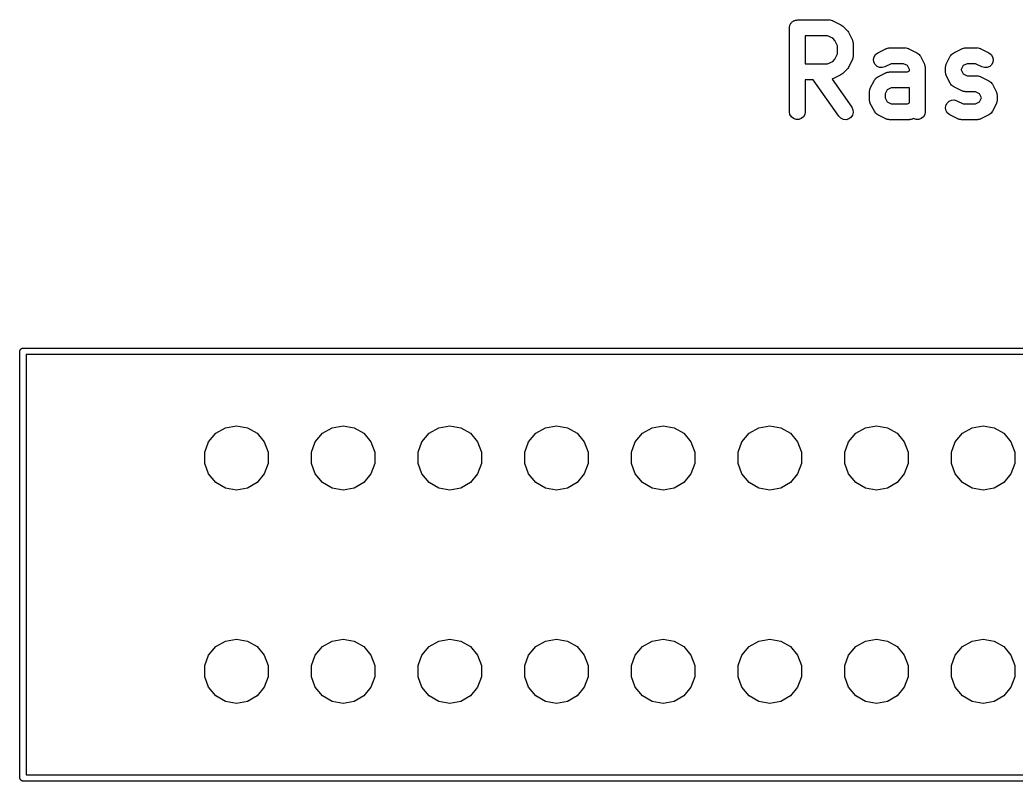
# Model space of a CAD drawing. Extents: x 125.2 to 205.2, y -134.4 to -54.5.
# Drawn here: x 131.09 to 154.82, y -120.72 to -102.6 of the extents above; entities that cross this region are included whole.
import ezdxf

# ---------------------------------------------------------------- set-up
doc = ezdxf.new("R2010")
doc.units = 0
doc.header["$MEASUREMENT"] = 0
doc.layers.add('BLACK', color=7, linetype='CONTINUOUS')

msp = doc.modelspace()

# ---------------------------------------------------------------- linework, layer by layer
at = {"layer": 'Black'}
for p, q in [((149.44, -102.712), (149.446, -102.697)), ((149.446, -102.697), (149.456, -102.684)), ((149.456, -102.684), (149.465, -102.67)), ((149.465, -102.67), (149.477, -102.66)), ((149.477, -102.66), (149.488, -102.647)), ((149.488, -102.647), (149.502, -102.639)), ((149.502, -102.639), (149.514, -102.628)), ((149.514, -102.628), (149.53, -102.623)), ((149.53, -102.623), (149.544, -102.615)), ((149.544, -102.615), (149.56, -102.612)), ((149.56, -102.612), (149.576, -102.606)), ((149.576, -102.606), (149.592, -102.606)), ((149.592, -102.606), (149.608, -102.603)), ((149.608, -102.603), (150.37, -102.603)), ((150.37, -102.603), (150.381, -102.605)), ((150.381, -102.605), (150.392, -102.604)), ((150.392, -102.604), (150.413, -102.611)), ((150.413, -102.611), (150.434, -102.615)), ((150.434, -102.615), (150.444, -102.62)), ((150.444, -102.62), (150.454, -102.623)), ((150.454, -102.623), (150.644, -102.718)), ((149.421, -102.791), (149.424, -102.775)), ((149.421, -104.791), (149.421, -102.791)), ((149.424, -102.758), (149.429, -102.743)), ((149.424, -102.775), (149.424, -102.758)), ((149.429, -102.743), (149.432, -102.727)), ((149.432, -102.727), (149.44, -102.712)), ((150.644, -102.718), (150.669, -102.736)), ((150.669, -102.736), (150.693, -102.753)), ((150.693, -102.753), (150.788, -102.849)), ((150.788, -102.849), (150.806, -102.873)), ((150.806, -102.873), (150.824, -102.897)), ((150.824, -102.897), (150.919, -103.088)), ((149.796, -102.978), (149.796, -103.651)), ((150.326, -102.978), (149.796, -102.978)), ((150.45, -103.04), (150.326, -102.978)), ((150.502, -103.092), (150.45, -103.04)), ((150.564, -103.216), (150.502, -103.092)), ((150.919, -103.088), (150.922, -103.098)), ((150.922, -103.098), (150.927, -103.108)), ((150.927, -103.108), (150.931, -103.129)), ((150.931, -103.129), (150.937, -103.15)), ((150.937, -103.15), (150.937, -103.161)), ((150.937, -103.161), (150.939, -103.172)), ((150.939, -103.172), (150.939, -103.457)), ((150.502, -103.537), (150.564, -103.413)), ((150.564, -103.413), (150.564, -103.216)), ((151.472, -103.424), (151.524, -103.385)), ((151.524, -103.385), (151.715, -103.29)), ((151.715, -103.29), (151.725, -103.287)), ((151.725, -103.287), (151.735, -103.281)), ((151.735, -103.281), (151.756, -103.277)), ((151.756, -103.277), (151.777, -103.271)), ((151.777, -103.271), (151.788, -103.272)), ((151.788, -103.272), (151.799, -103.27)), ((151.799, -103.27), (152.18, -103.27)), ((152.18, -103.27), (152.19, -103.272)), ((152.19, -103.272), (152.201, -103.271)), ((152.201, -103.271), (152.222, -103.277)), ((152.222, -103.277), (152.244, -103.281)), ((152.244, -103.281), (152.253, -103.287)), ((152.253, -103.287), (152.264, -103.29)), ((152.264, -103.29), (152.454, -103.385)), ((152.454, -103.385), (152.476, -103.401)), ((152.476, -103.401), (152.499, -103.417)), ((152.499, -103.417), (152.502, -103.421)), ((152.502, -103.421), (152.506, -103.424)), ((153.282, -103.424), (153.286, -103.421)), ((153.286, -103.421), (153.289, -103.417)), ((153.289, -103.417), (153.312, -103.401)), ((153.312, -103.401), (153.334, -103.385)), ((153.334, -103.385), (153.524, -103.29)), ((153.524, -103.29), (153.535, -103.287)), ((153.535, -103.287), (153.544, -103.281)), ((153.544, -103.281), (153.566, -103.277)), ((153.566, -103.277), (153.587, -103.271)), ((153.587, -103.271), (153.598, -103.272)), ((153.598, -103.272), (153.608, -103.27)), ((153.608, -103.27), (153.894, -103.27)), ((153.894, -103.27), (153.905, -103.272)), ((153.905, -103.272), (153.915, -103.271)), ((153.915, -103.271), (153.936, -103.277)), ((153.936, -103.277), (153.958, -103.281)), ((153.958, -103.281), (153.967, -103.287)), ((153.967, -103.287), (153.978, -103.29)), ((153.978, -103.29), (154.168, -103.385)), ((154.168, -103.385), (154.221, -103.424)), ((149.796, -103.651), (150.326, -103.651)), ((150.326, -103.651), (150.45, -103.589)), ((150.45, -103.589), (150.502, -103.537)), ((150.919, -103.541), (150.824, -103.732)), ((150.922, -103.531), (150.919, -103.541)), ((150.927, -103.522), (150.922, -103.531)), ((150.931, -103.5), (150.927, -103.522)), ((150.937, -103.479), (150.931, -103.5)), ((150.939, -103.457), (150.937, -103.468)), ((150.937, -103.468), (150.937, -103.479)), ((151.421, -103.541), (151.436, -103.478)), ((151.429, -103.606), (151.421, -103.541)), ((151.458, -103.664), (151.429, -103.606)), ((151.436, -103.478), (151.472, -103.424)), ((151.843, -103.645), (151.692, -103.72)), ((152.135, -103.645), (151.843, -103.645)), ((152.23, -103.692), (152.135, -103.645)), ((152.506, -103.424), (152.521, -103.447)), ((152.521, -103.447), (152.538, -103.469)), ((152.538, -103.469), (152.633, -103.659)), ((152.633, -103.659), (152.636, -103.67)), ((153.152, -103.67), (153.155, -103.659)), ((153.155, -103.659), (153.25, -103.469)), ((153.25, -103.469), (153.266, -103.447)), ((153.266, -103.447), (153.282, -103.424)), ((153.653, -103.645), (153.558, -103.692)), ((153.85, -103.645), (153.653, -103.645)), ((154.001, -103.72), (153.85, -103.645)), ((154.221, -103.424), (154.256, -103.478)), ((154.264, -103.606), (154.235, -103.664)), ((154.256, -103.478), (154.272, -103.541)), ((154.272, -103.541), (154.264, -103.606)), ((150.669, -103.893), (150.644, -103.911)), ((150.693, -103.876), (150.669, -103.893)), ((150.788, -103.78), (150.693, -103.876)), ((150.806, -103.756), (150.788, -103.78)), ((150.824, -103.732), (150.806, -103.756)), ((151.505, -103.709), (151.458, -103.664)), ((151.565, -103.735), (151.505, -103.709)), ((151.524, -103.956), (151.715, -103.861)), ((151.63, -103.739), (151.565, -103.735)), ((151.692, -103.72), (151.63, -103.739)), ((151.715, -103.861), (151.725, -103.858)), ((151.725, -103.858), (151.735, -103.853)), ((151.735, -103.853), (151.756, -103.849)), ((151.756, -103.849), (151.777, -103.843)), ((151.777, -103.843), (151.788, -103.843)), ((151.788, -103.843), (151.799, -103.841)), ((151.799, -103.841), (152.231, -103.841)), ((152.278, -103.787), (152.23, -103.692)), ((152.231, -103.841), (152.278, -103.818)), ((152.278, -103.818), (152.278, -103.787)), ((152.636, -103.67), (152.642, -103.679)), ((152.642, -103.679), (152.645, -103.701)), ((152.645, -103.701), (152.652, -103.722)), ((152.652, -103.722), (152.651, -103.732)), ((152.651, -103.732), (152.653, -103.743)), ((152.653, -103.743), (152.653, -104.791)), ((153.135, -103.743), (153.137, -103.732)), ((153.135, -103.838), (153.135, -103.743)), ((153.137, -103.849), (153.135, -103.838)), ((153.136, -103.722), (153.143, -103.701)), ((153.137, -103.732), (153.136, -103.722)), ((153.136, -103.86), (153.137, -103.849)), ((153.143, -103.881), (153.136, -103.86)), ((153.143, -103.701), (153.146, -103.679)), ((153.146, -103.903), (153.143, -103.881)), ((153.146, -103.679), (153.152, -103.67)), ((153.558, -103.692), (153.51, -103.787)), ((153.51, -103.787), (153.51, -103.794)), ((153.51, -103.794), (153.558, -103.889)), ((153.558, -103.889), (153.653, -103.937)), ((154.063, -103.739), (154.001, -103.72)), ((154.128, -103.735), (154.063, -103.739)), ((154.188, -103.709), (154.128, -103.735)), ((154.235, -103.664), (154.188, -103.709)), ((149.987, -104.026), (149.796, -104.026)), ((149.796, -104.026), (149.796, -104.791)), ((150.597, -104.898), (149.987, -104.026)), ((150.444, -104.009), (150.436, -104.014)), ((150.436, -104.014), (150.905, -104.683)), ((150.454, -104.006), (150.444, -104.009)), ((150.644, -103.911), (150.454, -104.006)), ((151.345, -104.231), (151.441, -104.04)), ((151.441, -104.04), (151.457, -104.018)), ((151.457, -104.018), (151.472, -103.995)), ((151.472, -103.995), (151.476, -103.992)), ((151.476, -103.992), (151.479, -103.988)), ((151.479, -103.988), (151.502, -103.973)), ((151.502, -103.973), (151.524, -103.956)), ((153.152, -103.912), (153.146, -103.903)), ((153.155, -103.922), (153.152, -103.912)), ((153.25, -104.113), (153.155, -103.922)), ((153.266, -104.135), (153.25, -104.113)), ((153.282, -104.158), (153.266, -104.135)), ((153.653, -103.937), (153.894, -103.937)), ((153.894, -103.937), (153.905, -103.938)), ((153.905, -103.938), (153.915, -103.938)), ((153.915, -103.938), (153.936, -103.944)), ((153.936, -103.944), (153.958, -103.948)), ((153.958, -103.948), (153.967, -103.953)), ((153.967, -103.953), (153.978, -103.956)), ((153.978, -103.956), (154.168, -104.052)), ((154.168, -104.052), (154.19, -104.068)), ((154.19, -104.068), (154.213, -104.083)), ((154.213, -104.083), (154.216, -104.087)), ((154.216, -104.087), (154.221, -104.09)), ((154.221, -104.09), (154.236, -104.113)), ((154.236, -104.113), (154.252, -104.135)), ((154.252, -104.135), (154.347, -104.326)), ((151.325, -104.315), (151.327, -104.304)), ((151.325, -104.505), (151.325, -104.315)), ((151.327, -104.293), (151.333, -104.272)), ((151.327, -104.304), (151.327, -104.293)), ((151.333, -104.272), (151.337, -104.25)), ((151.337, -104.25), (151.342, -104.241)), ((151.342, -104.241), (151.345, -104.231)), ((151.748, -104.264), (151.7, -104.359)), ((151.7, -104.359), (151.7, -104.461)), ((151.843, -104.216), (151.748, -104.264)), ((152.275, -104.216), (151.843, -104.216)), ((152.278, -104.216), (152.275, -104.216)), ((152.278, -104.58), (152.278, -104.216)), ((153.286, -104.161), (153.282, -104.158)), ((153.289, -104.165), (153.286, -104.161)), ((153.312, -104.18), (153.289, -104.165)), ((153.334, -104.197), (153.312, -104.18)), ((153.524, -104.292), (153.334, -104.197)), ((153.535, -104.295), (153.524, -104.292)), ((153.544, -104.3), (153.535, -104.295)), ((153.566, -104.304), (153.544, -104.3)), ((153.587, -104.31), (153.566, -104.304)), ((153.598, -104.31), (153.587, -104.31)), ((153.608, -104.312), (153.598, -104.31)), ((153.85, -104.312), (153.608, -104.312)), ((153.945, -104.359), (153.85, -104.312)), ((153.992, -104.454), (153.945, -104.359)), ((154.347, -104.326), (154.35, -104.336)), ((154.35, -104.336), (154.356, -104.346)), ((154.356, -104.346), (154.36, -104.367)), ((154.36, -104.367), (154.366, -104.388)), ((151.327, -104.516), (151.325, -104.505)), ((151.327, -104.526), (151.327, -104.516)), ((151.333, -104.548), (151.327, -104.526)), ((151.337, -104.569), (151.333, -104.548)), ((151.342, -104.579), (151.337, -104.569)), ((151.345, -104.589), (151.342, -104.579)), ((151.441, -104.779), (151.345, -104.589)), ((151.7, -104.461), (151.748, -104.556)), ((151.748, -104.556), (151.843, -104.603)), ((151.843, -104.603), (152.231, -104.603)), ((152.231, -104.603), (152.278, -104.58)), ((153.143, -104.642), (153.172, -104.584)), ((153.172, -104.584), (153.219, -104.539)), ((153.219, -104.539), (153.279, -104.513)), ((153.279, -104.513), (153.344, -104.509)), ((153.344, -104.509), (153.406, -104.528)), ((153.406, -104.528), (153.557, -104.603)), ((153.557, -104.603), (153.85, -104.603)), ((153.85, -104.603), (153.945, -104.556)), ((153.945, -104.556), (153.992, -104.461)), ((153.992, -104.461), (153.992, -104.454)), ((154.347, -104.589), (154.252, -104.779)), ((154.35, -104.579), (154.347, -104.589)), ((154.356, -104.569), (154.35, -104.579)), ((154.36, -104.548), (154.356, -104.569)), ((154.366, -104.526), (154.36, -104.548)), ((154.366, -104.388), (154.365, -104.399)), ((154.365, -104.399), (154.367, -104.41)), ((154.367, -104.505), (154.365, -104.516)), ((154.365, -104.516), (154.366, -104.526)), ((154.367, -104.41), (154.367, -104.505)), ((149.432, -104.855), (149.421, -104.791)), ((149.796, -104.791), (149.784, -104.855)), ((150.905, -104.683), (150.932, -104.742)), ((150.938, -104.807), (150.921, -104.87)), ((150.932, -104.742), (150.938, -104.807)), ((151.457, -104.801), (151.441, -104.779)), ((151.472, -104.824), (151.457, -104.801)), ((151.476, -104.828), (151.472, -104.824)), ((151.479, -104.832), (151.476, -104.828)), ((151.502, -104.847), (151.479, -104.832)), ((152.653, -104.791), (152.642, -104.855)), ((153.135, -104.707), (153.143, -104.642)), ((153.15, -104.77), (153.135, -104.707)), ((153.186, -104.824), (153.15, -104.77)), ((153.239, -104.863), (153.186, -104.824)), ((154.213, -104.832), (154.19, -104.847)), ((154.216, -104.828), (154.213, -104.832)), ((154.221, -104.824), (154.216, -104.828)), ((154.236, -104.801), (154.221, -104.824)), ((154.252, -104.779), (154.236, -104.801)), ((149.465, -104.911), (149.432, -104.855)), ((149.514, -104.953), (149.465, -104.911)), ((149.576, -104.975), (149.514, -104.953)), ((149.641, -104.975), (149.576, -104.975)), ((149.702, -104.953), (149.641, -104.975)), ((149.752, -104.911), (149.702, -104.953)), ((149.784, -104.855), (149.752, -104.911)), ((150.644, -104.944), (150.597, -104.898)), ((150.703, -104.972), (150.644, -104.944)), ((150.767, -104.978), (150.703, -104.972)), ((150.83, -104.961), (150.767, -104.978)), ((150.884, -104.923), (150.83, -104.961)), ((150.921, -104.87), (150.884, -104.923)), ((151.524, -104.863), (151.502, -104.847)), ((151.715, -104.958), (151.524, -104.863)), ((151.725, -104.962), (151.715, -104.958)), ((151.735, -104.967), (151.725, -104.962)), ((151.756, -104.971), (151.735, -104.967)), ((151.777, -104.977), (151.756, -104.971)), ((151.788, -104.976), (151.777, -104.977)), ((151.799, -104.978), (151.788, -104.976)), ((152.275, -104.978), (151.799, -104.978)), ((152.286, -104.976), (152.275, -104.978)), ((152.296, -104.977), (152.286, -104.976)), ((152.317, -104.971), (152.296, -104.977)), ((152.339, -104.967), (152.317, -104.971)), ((152.348, -104.962), (152.339, -104.967)), ((152.359, -104.958), (152.348, -104.962)), ((152.371, -104.952), (152.359, -104.958)), ((152.372, -104.953), (152.371, -104.952)), ((152.433, -104.975), (152.372, -104.953)), ((152.498, -104.975), (152.433, -104.975)), ((152.559, -104.953), (152.498, -104.975)), ((152.609, -104.911), (152.559, -104.953)), ((152.642, -104.855), (152.609, -104.911)), ((153.429, -104.958), (153.239, -104.863)), ((153.44, -104.962), (153.429, -104.958)), ((153.449, -104.967), (153.44, -104.962)), ((153.471, -104.971), (153.449, -104.967)), ((153.492, -104.977), (153.471, -104.971)), ((153.502, -104.976), (153.492, -104.977)), ((153.513, -104.978), (153.502, -104.976)), ((153.894, -104.978), (153.513, -104.978)), ((153.905, -104.976), (153.894, -104.978)), ((153.915, -104.977), (153.905, -104.976)), ((153.936, -104.971), (153.915, -104.977)), ((153.958, -104.967), (153.936, -104.971)), ((153.967, -104.962), (153.958, -104.967)), ((153.978, -104.958), (153.967, -104.962)), ((154.168, -104.863), (153.978, -104.958)), ((154.19, -104.847), (154.168, -104.863)), ((131.095, -110.49), (131.096, -110.484)), ((131.095, -120.65), (131.095, -110.49)), ((131.096, -110.477), (131.098, -110.471)), ((131.096, -110.484), (131.096, -110.477)), ((131.098, -110.471), (131.1, -110.464)), ((131.1, -110.464), (131.103, -110.459)), ((131.103, -110.459), (131.105, -110.453)), ((131.105, -110.453), (131.109, -110.447)), ((131.109, -110.447), (131.113, -110.442)), ((131.113, -110.442), (131.118, -110.438)), ((131.118, -110.438), (131.122, -110.433)), ((131.122, -110.433), (131.127, -110.429)), ((131.127, -110.429), (131.132, -110.425)), ((131.132, -110.425), (131.139, -110.423)), ((131.139, -110.423), (131.144, -110.42)), ((131.144, -110.42), (131.151, -110.418)), ((131.151, -110.418), (131.157, -110.416)), ((131.157, -110.416), (131.164, -110.416)), ((131.164, -110.416), (131.17, -110.415)), ((131.17, -110.415), (202.29, -110.415)), ((131.245, -110.565), (131.245, -120.575)), ((202.215, -110.565), (131.245, -110.565)), ((135.758, -112.444), (135.988, -112.311)), ((135.988, -112.311), (136.25, -112.265)), ((136.25, -112.265), (136.512, -112.311)), ((136.512, -112.311), (136.742, -112.444)), ((138.298, -112.444), (138.528, -112.311)), ((138.528, -112.311), (138.79, -112.265)), ((138.79, -112.265), (139.052, -112.311)), ((139.052, -112.311), (139.282, -112.444)), ((140.838, -112.444), (141.068, -112.311)), ((141.068, -112.311), (141.33, -112.265)), ((141.33, -112.265), (141.592, -112.311)), ((141.592, -112.311), (141.822, -112.444)), ((143.378, -112.444), (143.608, -112.311)), ((143.608, -112.311), (143.87, -112.265)), ((143.87, -112.265), (144.132, -112.311)), ((144.132, -112.311), (144.362, -112.444)), ((145.918, -112.444), (146.148, -112.311)), ((146.148, -112.311), (146.41, -112.265)), ((146.41, -112.265), (146.672, -112.311)), ((146.672, -112.311), (146.902, -112.444)), ((148.458, -112.444), (148.688, -112.311)), ((148.688, -112.311), (148.95, -112.265)), ((148.95, -112.265), (149.212, -112.311)), ((149.212, -112.311), (149.442, -112.444)), ((150.998, -112.444), (151.228, -112.311)), ((151.228, -112.311), (151.49, -112.265)), ((151.49, -112.265), (151.752, -112.311)), ((151.752, -112.311), (151.982, -112.444)), ((153.538, -112.444), (153.768, -112.311)), ((153.768, -112.311), (154.03, -112.265)), ((154.03, -112.265), (154.292, -112.311)), ((154.292, -112.311), (154.522, -112.444)), ((135.497, -112.897), (135.588, -112.648)), ((135.588, -112.648), (135.758, -112.444)), ((136.742, -112.444), (136.912, -112.648)), ((136.912, -112.648), (137.003, -112.897)), ((138.037, -112.897), (138.128, -112.648)), ((138.128, -112.648), (138.298, -112.444)), ((139.282, -112.444), (139.452, -112.648)), ((139.452, -112.648), (139.543, -112.897)), ((140.577, -112.897), (140.668, -112.648)), ((140.668, -112.648), (140.838, -112.444)), ((141.822, -112.444), (141.992, -112.648)), ((141.992, -112.648), (142.083, -112.897)), ((143.117, -112.897), (143.208, -112.648)), ((143.208, -112.648), (143.378, -112.444)), ((144.362, -112.444), (144.532, -112.648)), ((144.532, -112.648), (144.623, -112.897)), ((145.657, -112.897), (145.748, -112.648)), ((145.748, -112.648), (145.918, -112.444)), ((146.902, -112.444), (147.072, -112.648)), ((147.072, -112.648), (147.163, -112.897)), ((148.197, -112.897), (148.288, -112.648)), ((148.288, -112.648), (148.458, -112.444)), ((149.442, -112.444), (149.612, -112.648)), ((149.612, -112.648), (149.703, -112.897)), ((150.737, -112.897), (150.828, -112.648)), ((150.828, -112.648), (150.998, -112.444)), ((151.982, -112.444), (152.152, -112.648)), ((152.152, -112.648), (152.243, -112.897)), ((153.277, -112.897), (153.368, -112.648)), ((153.368, -112.648), (153.538, -112.444)), ((154.522, -112.444), (154.692, -112.648)), ((154.692, -112.648), (154.783, -112.897)), ((135.497, -113.163), (135.497, -112.897)), ((137.003, -112.897), (137.003, -113.163)), ((138.037, -113.163), (138.037, -112.897)), ((139.543, -112.897), (139.543, -113.163)), ((140.577, -113.163), (140.577, -112.897)), ((142.083, -112.897), (142.083, -113.163)), ((143.117, -113.163), (143.117, -112.897)), ((144.623, -112.897), (144.623, -113.163)), ((145.657, -113.163), (145.657, -112.897)), ((147.163, -112.897), (147.163, -113.163)), ((148.197, -113.163), (148.197, -112.897)), ((149.703, -112.897), (149.703, -113.163)), ((150.737, -113.163), (150.737, -112.897)), ((152.243, -112.897), (152.243, -113.163)), ((153.277, -113.163), (153.277, -112.897)), ((154.783, -112.897), (154.783, -113.163)), ((135.588, -113.412), (135.497, -113.163)), ((137.003, -113.163), (136.912, -113.412)), ((138.128, -113.412), (138.037, -113.163)), ((139.543, -113.163), (139.452, -113.412)), ((140.668, -113.412), (140.577, -113.163)), ((142.083, -113.163), (141.992, -113.412)), ((143.208, -113.412), (143.117, -113.163)), ((144.623, -113.163), (144.532, -113.412)), ((145.748, -113.412), (145.657, -113.163)), ((147.163, -113.163), (147.072, -113.412)), ((148.288, -113.412), (148.197, -113.163)), ((149.703, -113.163), (149.612, -113.412)), ((150.828, -113.412), (150.737, -113.163)), ((152.243, -113.163), (152.152, -113.412)), ((153.368, -113.412), (153.277, -113.163)), ((154.783, -113.163), (154.692, -113.412)), ((135.758, -113.616), (135.588, -113.412)), ((135.988, -113.749), (135.758, -113.616)), ((136.742, -113.616), (136.512, -113.749)), ((136.912, -113.412), (136.742, -113.616)), ((138.298, -113.616), (138.128, -113.412)), ((138.528, -113.749), (138.298, -113.616)), ((139.282, -113.616), (139.052, -113.749)), ((139.452, -113.412), (139.282, -113.616)), ((140.838, -113.616), (140.668, -113.412)), ((141.068, -113.749), (140.838, -113.616)), ((141.822, -113.616), (141.592, -113.749)), ((141.992, -113.412), (141.822, -113.616)), ((143.378, -113.616), (143.208, -113.412)), ((143.608, -113.749), (143.378, -113.616)), ((144.362, -113.616), (144.132, -113.749)), ((144.532, -113.412), (144.362, -113.616)), ((145.918, -113.616), (145.748, -113.412)), ((146.148, -113.749), (145.918, -113.616)), ((146.902, -113.616), (146.672, -113.749)), ((147.072, -113.412), (146.902, -113.616)), ((148.458, -113.616), (148.288, -113.412)), ((148.688, -113.749), (148.458, -113.616)), ((149.442, -113.616), (149.212, -113.749)), ((149.612, -113.412), (149.442, -113.616)), ((150.998, -113.616), (150.828, -113.412)), ((151.228, -113.749), (150.998, -113.616)), ((151.982, -113.616), (151.752, -113.749)), ((152.152, -113.412), (151.982, -113.616)), ((153.538, -113.616), (153.368, -113.412)), ((153.768, -113.749), (153.538, -113.616)), ((154.522, -113.616), (154.292, -113.749)), ((154.692, -113.412), (154.522, -113.616)), ((136.25, -113.795), (135.988, -113.749)), ((136.512, -113.749), (136.25, -113.795)), ((138.79, -113.795), (138.528, -113.749)), ((139.052, -113.749), (138.79, -113.795)), ((141.33, -113.795), (141.068, -113.749)), ((141.592, -113.749), (141.33, -113.795)), ((143.87, -113.795), (143.608, -113.749)), ((144.132, -113.749), (143.87, -113.795)), ((146.41, -113.795), (146.148, -113.749)), ((146.672, -113.749), (146.41, -113.795)), ((148.95, -113.795), (148.688, -113.749)), ((149.212, -113.749), (148.95, -113.795)), ((151.49, -113.795), (151.228, -113.749)), ((151.752, -113.749), (151.49, -113.795)), ((154.03, -113.795), (153.768, -113.749)), ((154.292, -113.749), (154.03, -113.795)), ((135.758, -117.524), (135.988, -117.391)), ((135.988, -117.391), (136.25, -117.345)), ((136.25, -117.345), (136.512, -117.391)), ((136.512, -117.391), (136.742, -117.524)), ((138.298, -117.524), (138.528, -117.391)), ((138.528, -117.391), (138.79, -117.345)), ((138.79, -117.345), (139.052, -117.391)), ((139.052, -117.391), (139.282, -117.524)), ((140.838, -117.524), (141.068, -117.391)), ((141.068, -117.391), (141.33, -117.345)), ((141.33, -117.345), (141.592, -117.391)), ((141.592, -117.391), (141.822, -117.524)), ((143.378, -117.524), (143.608, -117.391)), ((143.608, -117.391), (143.87, -117.345)), ((143.87, -117.345), (144.132, -117.391)), ((144.132, -117.391), (144.362, -117.524)), ((145.918, -117.524), (146.148, -117.391)), ((146.148, -117.391), (146.41, -117.345)), ((146.41, -117.345), (146.672, -117.391)), ((146.672, -117.391), (146.902, -117.524)), ((148.458, -117.524), (148.688, -117.391)), ((148.688, -117.391), (148.95, -117.345)), ((148.95, -117.345), (149.212, -117.391)), ((149.212, -117.391), (149.442, -117.524)), ((150.998, -117.524), (151.228, -117.391)), ((151.228, -117.391), (151.49, -117.345)), ((151.49, -117.345), (151.752, -117.391)), ((151.752, -117.391), (151.982, -117.524)), ((153.538, -117.524), (153.768, -117.391)), ((153.768, -117.391), (154.03, -117.345)), ((154.03, -117.345), (154.292, -117.391)), ((154.292, -117.391), (154.522, -117.524)), ((135.588, -117.728), (135.758, -117.524)), ((136.742, -117.524), (136.912, -117.728)), ((138.128, -117.728), (138.298, -117.524)), ((139.282, -117.524), (139.452, -117.728)), ((140.668, -117.728), (140.838, -117.524)), ((141.822, -117.524), (141.992, -117.728)), ((143.208, -117.728), (143.378, -117.524)), ((144.362, -117.524), (144.532, -117.728)), ((145.748, -117.728), (145.918, -117.524)), ((146.902, -117.524), (147.072, -117.728)), ((148.288, -117.728), (148.458, -117.524)), ((149.442, -117.524), (149.612, -117.728)), ((150.828, -117.728), (150.998, -117.524)), ((151.982, -117.524), (152.152, -117.728)), ((153.368, -117.728), (153.538, -117.524)), ((154.522, -117.524), (154.692, -117.728)), ((135.497, -117.977), (135.588, -117.728)), ((136.912, -117.728), (137.003, -117.977)), ((138.037, -117.977), (138.128, -117.728)), ((139.452, -117.728), (139.543, -117.977)), ((140.577, -117.977), (140.668, -117.728)), ((141.992, -117.728), (142.083, -117.977)), ((143.117, -117.977), (143.208, -117.728)), ((144.532, -117.728), (144.623, -117.977)), ((145.657, -117.977), (145.748, -117.728)), ((147.072, -117.728), (147.163, -117.977)), ((148.197, -117.977), (148.288, -117.728)), ((149.612, -117.728), (149.703, -117.977)), ((150.737, -117.977), (150.828, -117.728)), ((152.152, -117.728), (152.243, -117.977)), ((153.277, -117.977), (153.368, -117.728)), ((154.692, -117.728), (154.783, -117.977)), ((135.497, -118.243), (135.497, -117.977)), ((137.003, -117.977), (137.003, -118.243)), ((138.037, -118.243), (138.037, -117.977)), ((139.543, -117.977), (139.543, -118.243)), ((140.577, -118.243), (140.577, -117.977)), ((142.083, -117.977), (142.083, -118.243)), ((143.117, -118.243), (143.117, -117.977)), ((144.623, -117.977), (144.623, -118.243)), ((145.657, -118.243), (145.657, -117.977)), ((147.163, -117.977), (147.163, -118.243)), ((148.197, -118.243), (148.197, -117.977)), ((149.703, -117.977), (149.703, -118.243)), ((150.737, -118.243), (150.737, -117.977)), ((152.243, -117.977), (152.243, -118.243)), ((153.277, -118.243), (153.277, -117.977)), ((154.783, -117.977), (154.783, -118.243)), ((135.588, -118.492), (135.497, -118.243)), ((137.003, -118.243), (136.912, -118.492)), ((138.128, -118.492), (138.037, -118.243)), ((139.543, -118.243), (139.452, -118.492)), ((140.668, -118.492), (140.577, -118.243)), ((142.083, -118.243), (141.992, -118.492)), ((143.208, -118.492), (143.117, -118.243)), ((144.623, -118.243), (144.532, -118.492)), ((145.748, -118.492), (145.657, -118.243)), ((147.163, -118.243), (147.072, -118.492)), ((148.288, -118.492), (148.197, -118.243)), ((149.703, -118.243), (149.612, -118.492)), ((150.828, -118.492), (150.737, -118.243)), ((152.243, -118.243), (152.152, -118.492)), ((153.368, -118.492), (153.277, -118.243)), ((154.783, -118.243), (154.692, -118.492)), ((135.758, -118.696), (135.588, -118.492)), ((136.912, -118.492), (136.742, -118.696)), ((138.298, -118.696), (138.128, -118.492)), ((139.452, -118.492), (139.282, -118.696)), ((140.838, -118.696), (140.668, -118.492)), ((141.992, -118.492), (141.822, -118.696)), ((143.378, -118.696), (143.208, -118.492)), ((144.532, -118.492), (144.362, -118.696)), ((145.918, -118.696), (145.748, -118.492)), ((147.072, -118.492), (146.902, -118.696)), ((148.458, -118.696), (148.288, -118.492)), ((149.612, -118.492), (149.442, -118.696)), ((150.998, -118.696), (150.828, -118.492)), ((152.152, -118.492), (151.982, -118.696)), ((153.538, -118.696), (153.368, -118.492)), ((154.692, -118.492), (154.522, -118.696)), ((135.988, -118.829), (135.758, -118.696)), ((136.25, -118.875), (135.988, -118.829)), ((136.512, -118.829), (136.25, -118.875)), ((136.742, -118.696), (136.512, -118.829)), ((138.528, -118.829), (138.298, -118.696)), ((138.79, -118.875), (138.528, -118.829)), ((139.052, -118.829), (138.79, -118.875)), ((139.282, -118.696), (139.052, -118.829)), ((141.068, -118.829), (140.838, -118.696)), ((141.33, -118.875), (141.068, -118.829)), ((141.592, -118.829), (141.33, -118.875)), ((141.822, -118.696), (141.592, -118.829)), ((143.608, -118.829), (143.378, -118.696)), ((143.87, -118.875), (143.608, -118.829)), ((144.132, -118.829), (143.87, -118.875)), ((144.362, -118.696), (144.132, -118.829)), ((146.148, -118.829), (145.918, -118.696)), ((146.41, -118.875), (146.148, -118.829)), ((146.672, -118.829), (146.41, -118.875)), ((146.902, -118.696), (146.672, -118.829)), ((148.688, -118.829), (148.458, -118.696)), ((148.95, -118.875), (148.688, -118.829)), ((149.212, -118.829), (148.95, -118.875)), ((149.442, -118.696), (149.212, -118.829)), ((151.228, -118.829), (150.998, -118.696)), ((151.49, -118.875), (151.228, -118.829)), ((151.752, -118.829), (151.49, -118.875)), ((151.982, -118.696), (151.752, -118.829)), ((153.768, -118.829), (153.538, -118.696)), ((154.03, -118.875), (153.768, -118.829)), ((154.292, -118.829), (154.03, -118.875)), ((154.522, -118.696), (154.292, -118.829)), ((131.096, -120.656), (131.095, -120.65)), ((131.096, -120.663), (131.096, -120.656)), ((131.098, -120.669), (131.096, -120.663)), ((131.1, -120.676), (131.098, -120.669)), ((131.103, -120.681), (131.1, -120.676)), ((131.105, -120.688), (131.103, -120.681)), ((131.109, -120.693), (131.105, -120.688)), ((131.113, -120.698), (131.109, -120.693)), ((131.118, -120.702), (131.113, -120.698)), ((131.122, -120.707), (131.118, -120.702)), ((131.127, -120.711), (131.122, -120.707)), ((131.132, -120.715), (131.127, -120.711)), ((131.139, -120.717), (131.132, -120.715)), ((131.144, -120.72), (131.139, -120.717)), ((131.151, -120.722), (131.144, -120.72)), ((131.157, -120.724), (131.151, -120.722)), ((131.164, -120.724), (131.157, -120.724)), ((131.17, -120.725), (131.164, -120.724)), ((202.29, -120.725), (131.17, -120.725)), ((131.245, -120.575), (202.215, -120.575))]:
    msp.add_line(p, q, dxfattribs=at)

doc.saveas('drawing.dxf')
